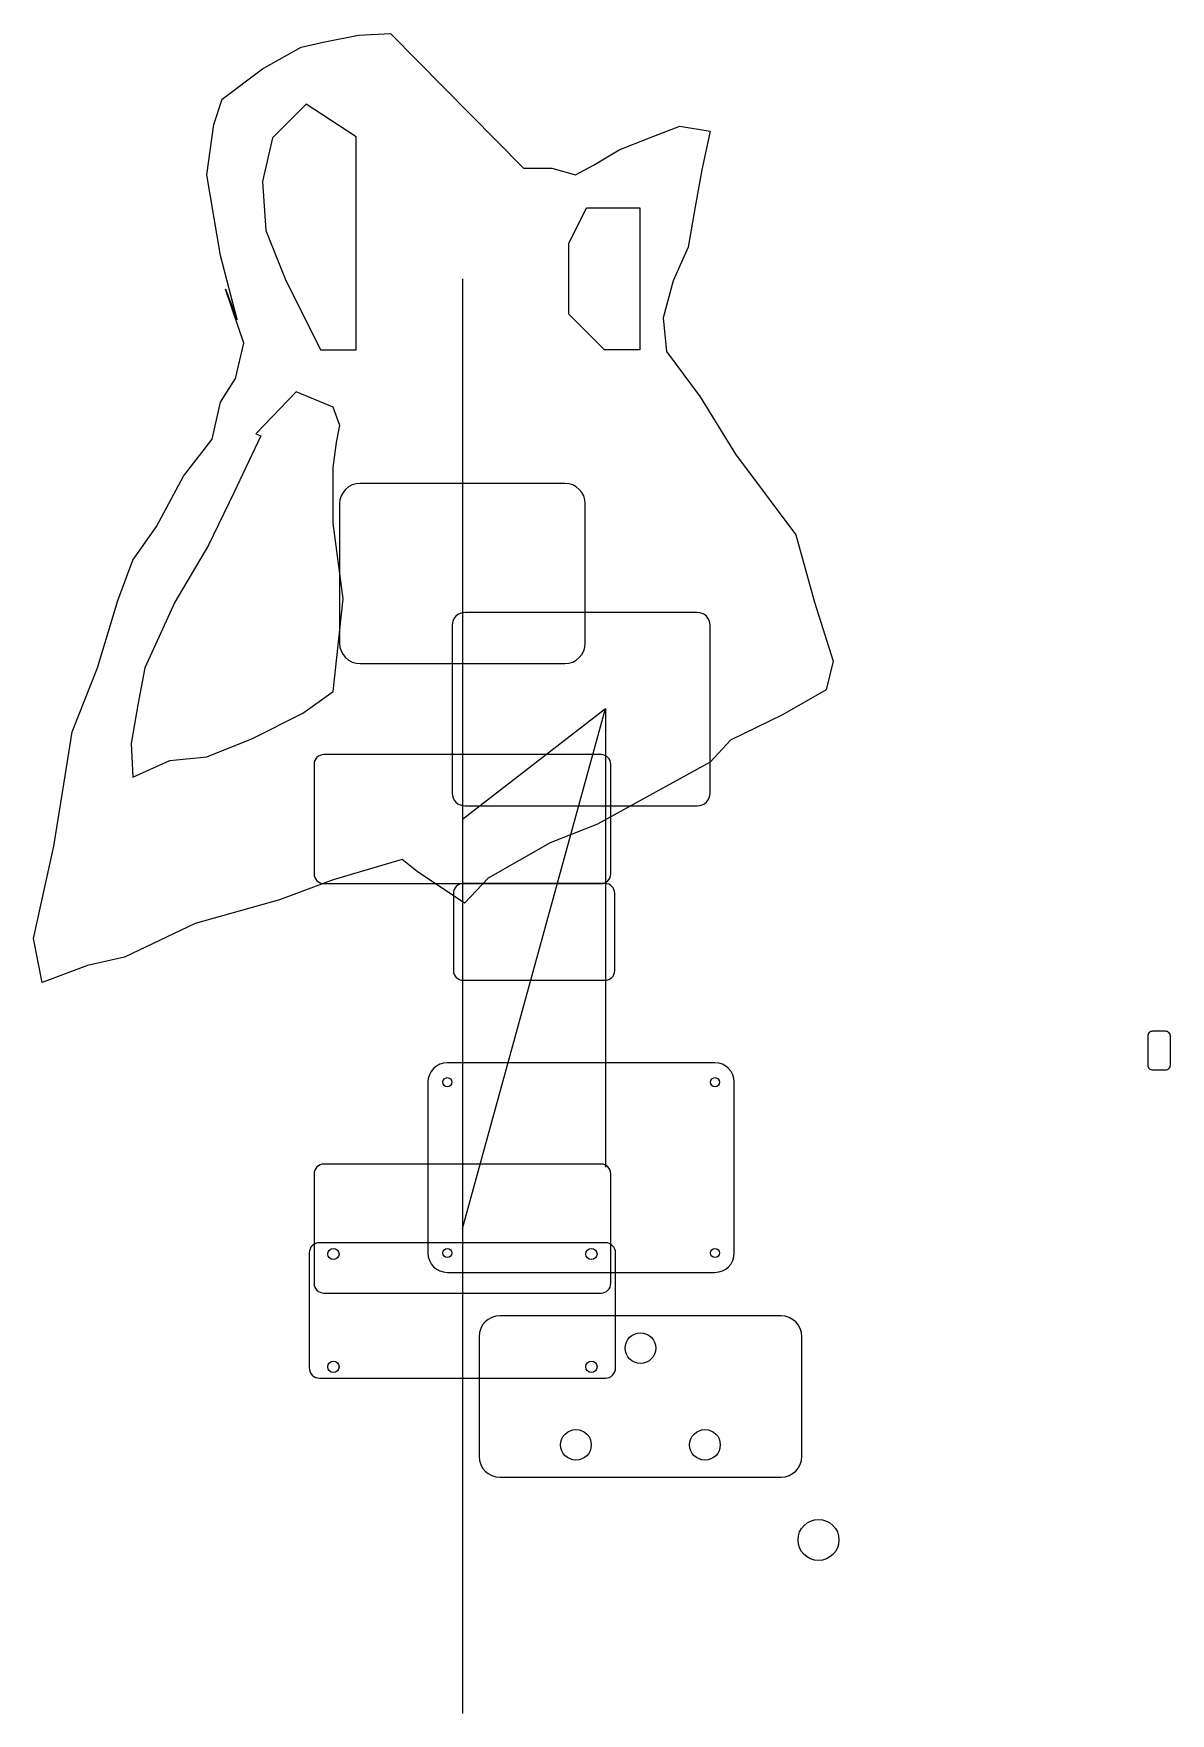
# Model space of a CAD drawing. Header units: millimetres. Extents: x -133 to 220, y -445 to 76.
import ezdxf

# ---------------------------------------------------------------- set-up
doc = ezdxf.new("R2010")
doc.units = ezdxf.units.MM
for name, color, linetype in [('ANTENNA_RECESS', 6, 'CONTINUOUS'), ('ARDUINO_POCKET', 4, 'CONTINUOUS'), ('BODY_OUTLINE', 7, 'CONTINUOUS'), ('BRIDGE_MOUNTING', 2, 'CONTINUOUS'), ('CENTERLINE', 9, 'CONTINUOUS'), ('CONTROL_PLATE', 2, 'CONTINUOUS'), ('NECK_POCKET', 1, 'CONTINUOUS'), ('OUTPUT_JACK', 30, 'CONTINUOUS'), ('PICKUP_BRIDGE', 3, 'CONTINUOUS'), ('PICKUP_NECK', 3, 'CONTINUOUS'), ('REAR_ELECTRONICS', 5, 'CONTINUOUS'), ('USB_PORT', 30, 'CONTINUOUS'), ('VOID_LOWER_BASS', 60, 'CONTINUOUS'), ('VOID_UPPER_BASS', 40, 'CONTINUOUS'), ('VOID_UPPER_TREBLE', 50, 'CONTINUOUS'), ('WIRING_CHANNEL', 8, 'CONTINUOUS')]:
    doc.layers.add(name, color=color, linetype=linetype)

msp = doc.modelspace()

# ---------------------------------------------------------------- linework, layer by layer
at = {"layer": 'ANTENNA_RECESS'}
msp.add_lwpolyline([(-2.8, -214.6), (-2.74, -215.19), (-2.57, -215.75), (-2.29, -216.27), (-1.92, -216.72), (-1.47, -217.09), (-0.95, -217.37), (-0.39, -217.54), (0.2, -217.6), (44.2, -217.6), (44.79, -217.54), (45.35, -217.37), (45.87, -217.09), (46.32, -216.72), (46.69, -216.27), (46.97, -215.75), (47.14, -215.19), (47.2, -214.6), (47.2, -190.6), (47.14, -190.01), (46.97, -189.45), (46.69, -188.93), (46.32, -188.48), (45.87, -188.11), (45.35, -187.83), (44.79, -187.66), (44.2, -187.6), (0.2, -187.6), (-0.39, -187.66), (-0.95, -187.83), (-1.47, -188.11), (-1.92, -188.48), (-2.29, -188.93), (-2.57, -189.45), (-2.74, -190.01), (-2.8, -190.6), (-2.8, -214.6)], close=True, dxfattribs=at)
at = {"layer": 'ARDUINO_POCKET'}
msp.add_lwpolyline([(-3.2, -159.5), (-3.12, -160.28), (-2.9, -161.03), (-2.53, -161.72), (-2.03, -162.33), (-1.42, -162.83), (-0.73, -163.2), (0.02, -163.42), (0.8, -163.5), (72.8, -163.5), (73.58, -163.42), (74.33, -163.2), (75.02, -162.83), (75.63, -162.33), (76.13, -161.72), (76.5, -161.03), (76.72, -160.28), (76.8, -159.5), (76.8, -107.5), (76.72, -106.72), (76.5, -105.97), (76.13, -105.28), (75.63, -104.67), (75.02, -104.17), (74.33, -103.8), (73.58, -103.58), (72.8, -103.5), (0.8, -103.5), (0.02, -103.58), (-0.73, -103.8), (-1.42, -104.17), (-2.03, -104.67), (-2.53, -105.28), (-2.9, -105.97), (-3.12, -106.72), (-3.2, -107.5), (-3.2, -159.5)], close=True, dxfattribs=at)
at = {"layer": 'BODY_OUTLINE'}
msp.add_lwpolyline([(40.8, 35.35), (48.63, 40.05), (58.02, 43.7), (67.42, 47.36), (76.81, 45.79), (74.2, 33.79), (72.11, 22.31), (70.03, 9.79), (65.33, -0.65), (62.2, -12.13), (63.24, -22.57), (73.68, -36.66), (84.64, -54.4), (103.42, -79.44), (109.16, -100.32), (114.9, -118.58), (112.81, -127.45), (99.25, -135.28), (83.07, -143.11), (76.81, -149.89), (55.94, -161.37), (41.85, -169.2), (27.24, -174.94), (7.93, -185.89), (0.63, -193.72), (-13.99, -183.81), (-18.68, -180.15), (-40.08, -186.42), (-56.77, -192.68), (-82.86, -199.98), (-104.78, -210.42), (-116.26, -213.03), (-130.35, -218.25), (-132.96, -204.68), (-126.7, -175.98), (-123.04, -153.54), (-120.96, -140.5), (-113.13, -120.67), (-106.87, -99.79), (-102.17, -87.27), (-94.87, -76.84), (-86.52, -61.18), (-77.65, -49.7), (-75.04, -38.22), (-70.34, -30.92), (-67.73, -19.96), (-73.47, -3.26), (-69.82, -12.65), (-75.04, 7.18), (-79.21, 32.22), (-77.12, 47.88), (-74.51, 55.71), (-61.99, 65.1), (-49.99, 71.88), (-43.21, 73.45), (-32.25, 75.53), (-22.33, 76.06), (18.89, 34.31), (27.76, 34.31), (35.06, 32.22)], close=True, dxfattribs=at)
at = {"layer": 'BRIDGE_MOUNTING'}
msp.add_lwpolyline([(-47.5, -337.82), (-47.44, -338.44), (-47.26, -339.04), (-46.96, -339.59), (-46.57, -340.07), (-46.09, -340.46), (-45.54, -340.76), (-44.94, -340.94), (-44.33, -341), (44.33, -341), (44.94, -340.94), (45.54, -340.76), (46.09, -340.46), (46.57, -340.07), (46.96, -339.59), (47.26, -339.04), (47.44, -338.44), (47.5, -337.82), (47.5, -302.18), (47.44, -301.56), (47.26, -300.96), (46.96, -300.41), (46.57, -299.93), (46.09, -299.54), (45.54, -299.24), (44.94, -299.06), (44.33, -299), (-44.33, -299), (-44.94, -299.06), (-45.54, -299.24), (-46.09, -299.54), (-46.57, -299.93), (-46.96, -300.41), (-47.26, -300.96), (-47.44, -301.56), (-47.5, -302.18), (-47.5, -337.82)], close=True, dxfattribs=at)
for centre in [(-40, -302.5), (40, -302.5), (-40, -337.5), (40, -337.5)]:
    msp.add_circle(centre, 1.75, dxfattribs=at)
at = {"layer": 'CENTERLINE'}
msp.add_line((0, 0), (0, -445), dxfattribs=at)
at = {"layer": 'CONTROL_PLATE'}
msp.add_lwpolyline([(5.2, -365.35), (5.32, -366.59), (5.68, -367.78), (6.27, -368.88), (7.06, -369.84), (8.02, -370.63), (9.12, -371.22), (10.31, -371.58), (11.55, -371.7), (98.85, -371.7), (100.09, -371.58), (101.28, -371.22), (102.38, -370.63), (103.34, -369.84), (104.13, -368.88), (104.72, -367.78), (105.08, -366.59), (105.2, -365.35), (105.2, -328.05), (105.08, -326.81), (104.72, -325.62), (104.13, -324.52), (103.34, -323.56), (102.38, -322.77), (101.28, -322.18), (100.09, -321.82), (98.85, -321.7), (11.55, -321.7), (10.31, -321.82), (9.12, -322.18), (8.02, -322.77), (7.06, -323.56), (6.27, -324.52), (5.68, -325.62), (5.32, -326.81), (5.2, -328.05), (5.2, -365.35)], close=True, dxfattribs=at)
for centre in [(55.2, -331.7), (35.2, -361.7), (75.2, -361.7)]:
    msp.add_circle(centre, 4.75, dxfattribs=at)
at = {"layer": 'NECK_POCKET'}
msp.add_lwpolyline([(-38.1, -113), (-37.98, -114.24), (-37.62, -115.43), (-37.03, -116.53), (-36.24, -117.49), (-35.28, -118.28), (-34.18, -118.87), (-32.99, -119.23), (-31.75, -119.35), (31.75, -119.35), (32.99, -119.23), (34.18, -118.87), (35.28, -118.28), (36.24, -117.49), (37.03, -116.53), (37.62, -115.43), (37.98, -114.24), (38.1, -113), (38.1, -69.8), (37.98, -68.56), (37.62, -67.37), (37.03, -66.27), (36.24, -65.31), (35.28, -64.52), (34.18, -63.93), (32.99, -63.57), (31.75, -63.45), (-31.75, -63.45), (-32.99, -63.57), (-34.18, -63.93), (-35.28, -64.52), (-36.24, -65.31), (-37.03, -66.27), (-37.62, -67.37), (-37.98, -68.56), (-38.1, -69.8), (-38.1, -113)], close=True, dxfattribs=at)
at = {"layer": 'OUTPUT_JACK'}
msp.add_circle((110.4, -391.2), 6.35, dxfattribs=at)
at = {"layer": 'PICKUP_BRIDGE'}
msp.add_lwpolyline([(-46, -311.6), (-45.94, -312.19), (-45.77, -312.75), (-45.49, -313.27), (-45.12, -313.72), (-44.67, -314.09), (-44.15, -314.37), (-43.59, -314.54), (-43, -314.6), (43, -314.6), (43.59, -314.54), (44.15, -314.37), (44.67, -314.09), (45.12, -313.72), (45.49, -313.27), (45.77, -312.75), (45.94, -312.19), (46, -311.6), (46, -277.6), (45.94, -277.01), (45.77, -276.45), (45.49, -275.93), (45.12, -275.48), (44.67, -275.11), (44.15, -274.83), (43.59, -274.66), (43, -274.6), (-43, -274.6), (-43.59, -274.66), (-44.15, -274.83), (-44.67, -275.11), (-45.12, -275.48), (-45.49, -275.93), (-45.77, -276.45), (-45.94, -277.01), (-46, -277.6), (-46, -311.6)], close=True, dxfattribs=at)
at = {"layer": 'PICKUP_NECK'}
msp.add_lwpolyline([(-46, -184.6), (-45.94, -185.19), (-45.77, -185.75), (-45.49, -186.27), (-45.12, -186.72), (-44.67, -187.09), (-44.15, -187.37), (-43.59, -187.54), (-43, -187.6), (43, -187.6), (43.59, -187.54), (44.15, -187.37), (44.67, -187.09), (45.12, -186.72), (45.49, -186.27), (45.77, -185.75), (45.94, -185.19), (46, -184.6), (46, -150.6), (45.94, -150.01), (45.77, -149.45), (45.49, -148.93), (45.12, -148.48), (44.67, -148.11), (44.15, -147.83), (43.59, -147.66), (43, -147.6), (-43, -147.6), (-43.59, -147.66), (-44.15, -147.83), (-44.67, -148.11), (-45.12, -148.48), (-45.49, -148.93), (-45.77, -149.45), (-45.94, -150.01), (-46, -150.6), (-46, -184.6)], close=True, dxfattribs=at)
at = {"layer": 'REAR_ELECTRONICS'}
msp.add_lwpolyline([(-10.7, -302.2), (-10.58, -303.37), (-10.24, -304.5), (-9.69, -305.53), (-8.94, -306.44), (-8.03, -307.19), (-7, -307.74), (-5.87, -308.08), (-4.7, -308.2), (78.3, -308.2), (79.47, -308.08), (80.6, -307.74), (81.63, -307.19), (82.54, -306.44), (83.29, -305.53), (83.84, -304.5), (84.18, -303.37), (84.3, -302.2), (84.3, -249.2), (84.18, -248.03), (83.84, -246.9), (83.29, -245.87), (82.54, -244.96), (81.63, -244.21), (80.6, -243.66), (79.47, -243.32), (78.3, -243.2), (-4.7, -243.2), (-5.87, -243.32), (-7, -243.66), (-8.03, -244.21), (-8.94, -244.96), (-9.69, -245.87), (-10.24, -246.9), (-10.58, -248.03), (-10.7, -249.2), (-10.7, -302.2)], close=True, dxfattribs=at)
for centre in [(-4.7, -249.2), (78.3, -249.2), (-4.7, -302.2), (78.3, -302.2)]:
    msp.add_circle(centre, 1.4, dxfattribs=at)
at = {"layer": 'USB_PORT'}
msp.add_lwpolyline([(212.5, -243.9), (212.53, -244.19), (212.61, -244.47), (212.75, -244.73), (212.94, -244.96), (213.17, -245.15), (213.43, -245.29), (213.71, -245.37), (214, -245.4), (218, -245.4), (218.29, -245.37), (218.57, -245.29), (218.83, -245.15), (219.06, -244.96), (219.25, -244.73), (219.39, -244.47), (219.47, -244.19), (219.5, -243.9), (219.5, -234.9), (219.47, -234.61), (219.39, -234.33), (219.25, -234.07), (219.06, -233.84), (218.83, -233.65), (218.57, -233.51), (218.29, -233.43), (218, -233.4), (214, -233.4), (213.71, -233.43), (213.43, -233.51), (213.17, -233.65), (212.94, -233.84), (212.75, -234.07), (212.61, -234.33), (212.53, -234.61), (212.5, -234.9), (212.5, -243.9)], close=True, dxfattribs=at)
at = {"layer": 'VOID_LOWER_BASS'}
msp.add_lwpolyline([(-64.08, -48.14), (-62.51, -48.66), (-70.86, -66.4), (-78.69, -82.58), (-89.13, -100.32), (-98.52, -120.67), (-100.61, -132.15), (-102.69, -144.15), (-102.17, -154.59), (-90.69, -149.37), (-79.21, -148.32), (-65.12, -142.58), (-49.47, -134.76), (-40.08, -127.97), (-36.94, -99.27), (-40.08, -75.79), (-40.08, -58.57), (-39.03, -50.74), (-37.99, -45.53), (-40.08, -39.79), (-51.56, -35.09)], close=True, dxfattribs=at)
at = {"layer": 'VOID_UPPER_BASS'}
msp.add_lwpolyline([(-33, 44), (-48.42, 54.14), (-58.86, 43.7), (-61.99, 30.14), (-60.95, 15), (-55, 0), (-44, -22), (-33, -22), (-33, -11), (-33, 11), (-33, 33)], close=True, dxfattribs=at)
at = {"layer": 'VOID_UPPER_TREBLE'}
msp.add_lwpolyline([(44, 22), (55, 22), (55, 0), (55, -22), (49.5, -22), (44, -22), (38.5, -16.5), (33, -11), (33, 0), (33, 11), (38.5, 22), (44, 22)], close=True, dxfattribs=at)
at = {"layer": 'WIRING_CHANNEL'}
for p, q in [((0, -167.6), (44.4, -133.3)), ((0, -294.6), (44.4, -133.3)), ((44.4, -133.3), (44.4, -275.6))]:
    msp.add_line(p, q, dxfattribs=at)

doc.saveas('drawing.dxf')
